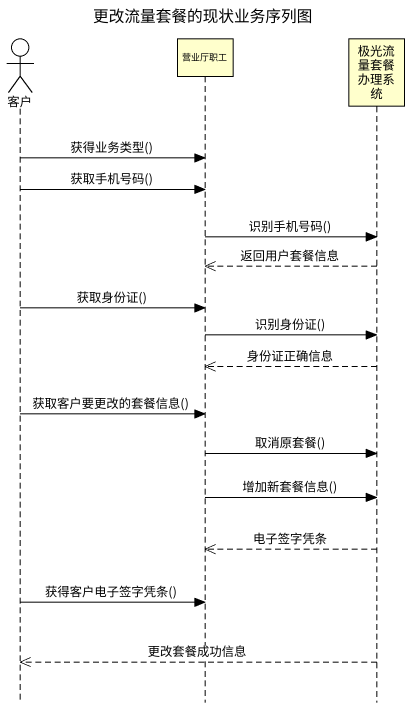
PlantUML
@startuml
title 更改流量套餐的现状业务序列图
hide footbox
actor 客户
participant 营业厅职工
participant 极光流量套餐办理系统

客户 -> 营业厅职工 : 获得业务类型()
客户 -> 营业厅职工 : 获取手机号码()
营业厅职工 -> 极光流量套餐办理系统 : 识别手机号码()
极光流量套餐办理系统 -->> 营业厅职工 : 返回用户套餐信息
客户 -> 营业厅职工 : 获取身份证()
营业厅职工 -> 极光流量套餐办理系统 : 识别身份证()
极光流量套餐办理系统 -->> 营业厅职工 : 身份证正确信息
客户 -> 营业厅职工 : 获取客户要更改的套餐信息()
营业厅职工 -> 极光流量套餐办理系统 : 取消原套餐()
营业厅职工 -> 极光流量套餐办理系统 : 增加新套餐信息()
极光流量套餐办理系统 -->> 营业厅职工 : 电子签字凭条
客户 -> 营业厅职工 : 获得客户电子签字凭条()
极光流量套餐办理系统 -->> 客户 : 更改套餐成功信息
@enduml
